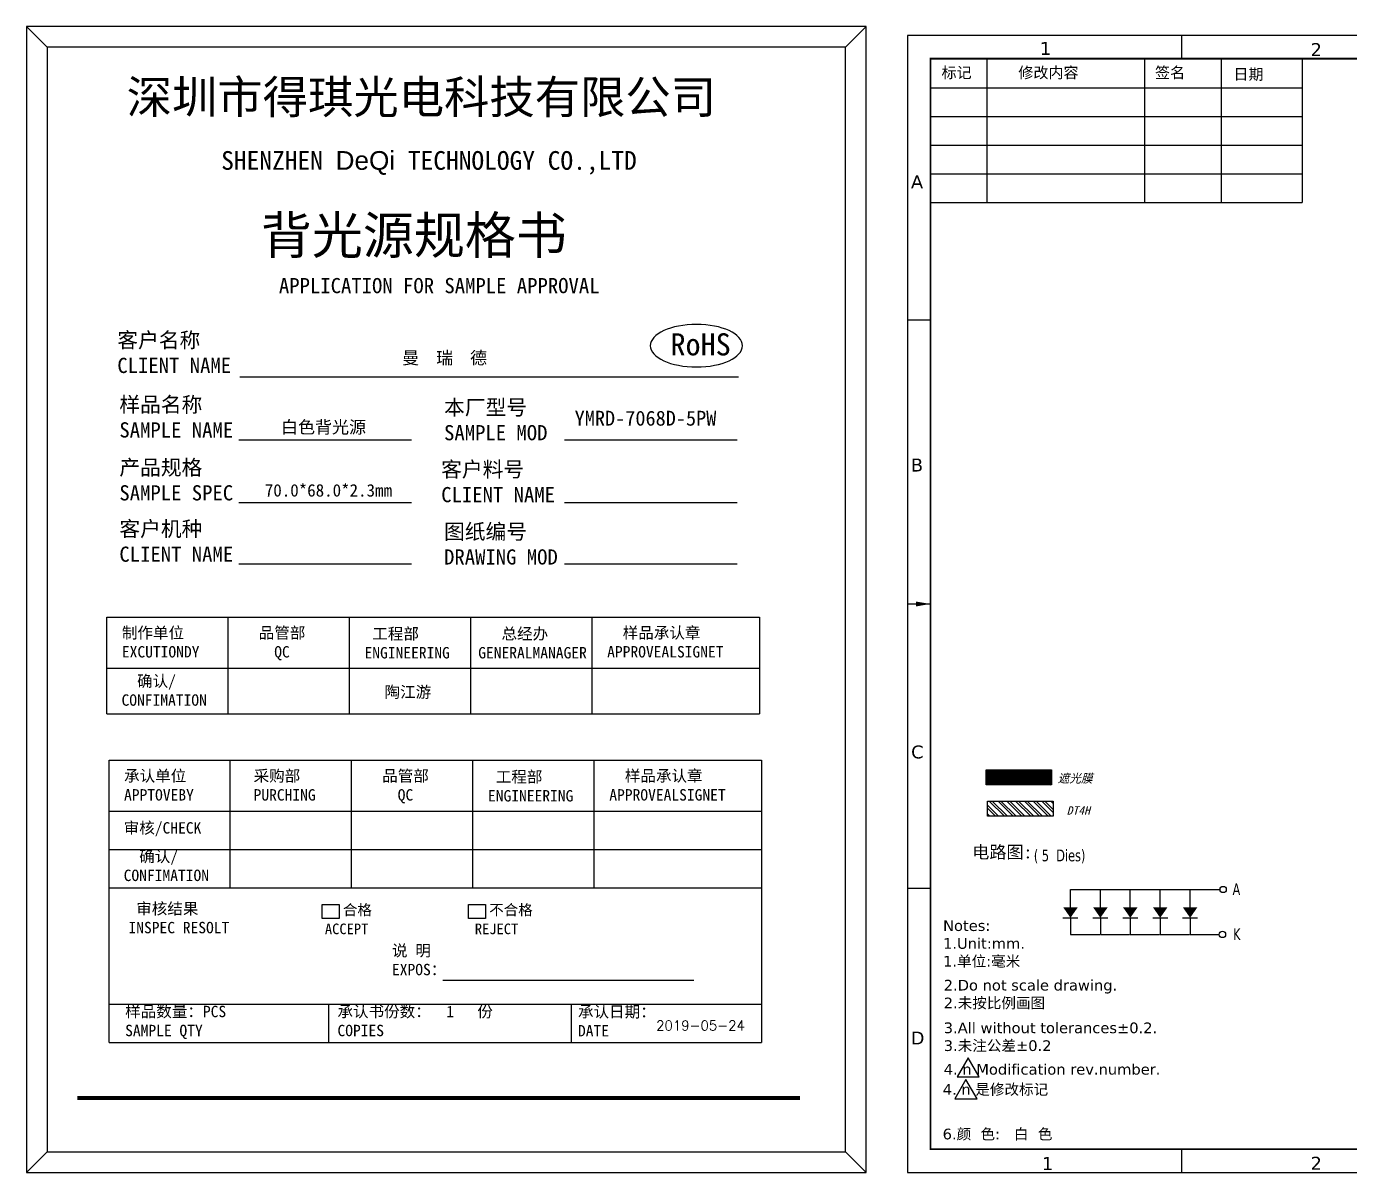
# Model space of a CAD drawing. Extents: x -447 to 126, y -587 to -392.
# Drawn here: x -447.3 to -221.9, y -587.3 to -392 of the extents above; entities that cross this region are included whole.
import ezdxf
from ezdxf.enums import TextEntityAlignment as Align

# ---------------------------------------------------------------- set-up
doc = ezdxf.new("R2010")
doc.units = 0
doc.header["$MEASUREMENT"] = 0
doc.layers.get('0').update_dxf_attribs({"color": 4, "linetype": 'CONTINUOUS'})
for name, color, linetype in [('CEN', 2, 'CONTINUOUS'), ('DIM', 2, 'CONTINUOUS'), ('fpc', 2, 'CONTINUOUS'), ('L', 1, 'CONTINUOUS'), ('PCB正面', 1, 'CONTINUOUS'), ('S1', 140, 'CONTINUOUS'), ('SH', 4, 'CONTINUOUS')]:
    doc.layers.add(name, color=color, linetype=linetype)
doc.layers.add('细实线', color=7, linetype='CONTINUOUS', lineweight=9)
doc.styles.add('RD', font='')
doc.styles.add('ROMAND', font='romand.shx')
doc.styles.add('RT', font='')
doc.styles.get("Standard").update_dxf_attribs({"font": 'verdana.ttf'})
doc.styles.add('样式 1', font='', dxfattribs={"oblique": 15})
doc.styles.add('楷体', font='')
doc.styles.get('RD').set_extended_font_data('SimSun')
doc.styles.get('RT').set_extended_font_data('SimSun')
doc.styles.get('样式 1').set_extended_font_data('SimSun')
doc.styles.get('楷体').set_extended_font_data('楷体_GB2312')

# ---------------------------------------------------------------- blocks, each defined once
blk = doc.blocks.new('1223')
at = {"color": 4}
blk.add_lwpolyline([(98.2, -497.23), (346.53, -497.23), (346.53, -325.58), (98.2, -325.58)], close=True, dxfattribs=at)
for points in [[(139.59, -325.58), (139.59, -329.06)], [(180.98, -325.58), (180.98, -329.06)], [(222.37, -325.58), (222.37, -329.06)], [(263.76, -325.58), (263.76, -329.06)], [(305.14, -325.58), (305.14, -329.06)], [(98.2, -368.49), (101.69, -368.49)], [(343.05, -368.49), (346.53, -368.49)], [(98.2, -411.4), (101.69, -411.4)], [(343.05, -411.4), (346.53, -411.4)], [(98.2, -454.32), (101.69, -454.32)], [(343.05, -454.32), (346.53, -454.32)], [(139.59, -493.74), (139.59, -497.23)], [(180.98, -493.74), (180.98, -497.23)], [(221.1, -493.71), (221.1, -497.23)], [(263.76, -493.74), (263.76, -497.23)], [(305.14, -493.74), (305.14, -497.23)]]:
    blk.add_lwpolyline(points, dxfattribs=at)
at = {"color": 4, "const_width": 0.261}
blk.add_lwpolyline([(343.05, -493.74), (343.05, -329.06), (101.69, -329.06), (101.69, -493.74)], close=True, dxfattribs=at)
at = {"color": 4}
for points in [[(222.73, -326.88), (222, -326.88), (222.37, -329.06)], [(99.51, -411.04), (99.51, -411.77), (101.69, -411.4)], [(345.22, -411.77), (345.22, -411.04), (343.05, -411.4)], [(220.72, -496), (221.48, -496), (221.1, -493.71)]]:
    blk.add_solid(points, dxfattribs=at)
for s, p in [('1', (118.19, -328.49)), ('2', (159.06, -328.66)), ('3', (201.37, -328.65)), ('4', (242.87, -328.67)), ('5', (283.46, -328.58)), ('6', (325.16, -328.65)), ('A', (98.73, -348.63)), ('A', (343.7, -348.63)), ('B', (98.72, -391.4)), ('B', (343.71, -391.4)), ('C', (98.75, -434.72)), ('C', (343.67, -434.72)), ('D', (98.7, -477.92)), ('D', (343.84, -477.96)), ('1', (118.5, -496.87)), ('2', (159.06, -496.82)), ('5', (283.46, -496.74)), ('6', (325.16, -496.82))]:
    blk.add_text(s, height=1.95, dxfattribs=at).set_placement(p)
at = {"color": 4, "style": 'RD'}
for s, p in [('3', (199, -496.95)), ('4', (242.87, -496.84))]:
    blk.add_text(s, height=1.95, dxfattribs=at).set_placement(p)

msp = doc.modelspace()

# ---------------------------------------------------------------- hatches: boundary and pattern name
at = {"layer": 'PCB正面', "lineweight": -2}
h = msp.add_hatch(dxfattribs=at)
h.set_pattern_fill('ANSI37', color=256, scale=1.222314, style=0)
h.set_pattern_definition([(45, (-408.05973, 13.3875), (-0.108038327, 0.108038327), []), (135, (-408.05973, 13.3875), (-0.108038327, -0.108038327), [])])
h.paths.add_polyline_path([(-283.837, -518.69), (-283.837, -521.252), (-272.726, -521.252), (-272.726, -518.69)])
at = {"layer": 'S1', "lineweight": -2}
h = msp.add_hatch(dxfattribs=at)
h.set_pattern_fill('ANSI32', color=256, scale=2.820725, angle=90, style=0)
h.set_pattern_definition([(135, (-91.7978, -88.7363), (-0.7479576, -0.7479576), []), (135, (-91.7978, -88.2376), (-0.7479576, -0.7479576), [])])
h.paths.add_polyline_path([(-283.637, -526.582), (-272.414, -526.582), (-272.414, -523.994), (-283.637, -523.994)])

# ---------------------------------------------------------------- linework, layer by layer
at = {"color": 4, "lineweight": -2}
msp.add_line((-293.317, -397.515), (-243.828, -397.515), dxfattribs=at)
at = {"lineweight": -2}
for p, q in [((-283.742, -397.515), (-283.742, -422.03)), ((-256.894, -397.515), (-256.894, -422.03)), ((-243.828, -397.515), (-243.828, -422.03)), ((-230.021, -397.515), (-230.021, -422.03)), ((-293.317, -402.473), (-230.021, -402.473)), ((-293.317, -407.363), (-230.021, -407.363))]:
    msp.add_line(p, q, dxfattribs=at)
at = {"color": 6, "lineweight": -2}
for points in [[(-286.91, -567.736), (-288.799, -571.008), (-285.022, -571.008)], [(-287.295, -571.429), (-289.184, -574.7), (-285.407, -574.7)]]:
    msp.add_lwpolyline(points, close=True, dxfattribs=at)
at = {"layer": 'DIM', "lineweight": -2}
for p, q in [((-269.484, -539.067), (-264.389, -539.067)), ((-269.484, -542.108), (-269.484, -539.067)), ((-264.389, -539.067), (-259.294, -539.067)), ((-264.389, -542.108), (-264.389, -539.067)), ((-259.294, -539.067), (-254.2, -539.067)), ((-259.294, -542.108), (-259.294, -539.067)), ((-254.2, -539.067), (-249.105, -539.067)), ((-254.2, -542.108), (-254.2, -539.067)), ((-249.105, -539.067), (-244.01, -539.067)), ((-249.105, -542.108), (-249.105, -539.067)), ((-269.484, -543.888), (-269.484, -546.723)), ((-264.389, -543.888), (-264.389, -546.723)), ((-259.294, -543.888), (-259.294, -546.723)), ((-254.2, -543.888), (-254.2, -546.723)), ((-249.105, -543.888), (-249.105, -546.723)), ((-269.484, -546.723), (-264.51, -546.723)), ((-264.389, -546.723), (-259.415, -546.723)), ((-259.294, -546.723), (-254.32, -546.723)), ((-254.2, -546.723), (-249.226, -546.723)), ((-249.105, -546.723), (-244.131, -546.723))]:
    msp.add_line(p, q, dxfattribs=at)
at = {"layer": 'DIM', "color": 3, "lineweight": -2}
for p, q in [((-270.761, -543.888), (-268.211, -543.888)), ((-265.666, -543.888), (-263.116, -543.888)), ((-260.571, -543.888), (-258.021, -543.888)), ((-255.477, -543.888), (-252.927, -543.888)), ((-250.382, -543.888), (-247.832, -543.888))]:
    msp.add_line(p, q, dxfattribs=at)
at = {"layer": 'DIM', "color": 3, "lineweight": -2, "flags": 128}
for points in [[(-269.484, -543.888, 0, 2.475, 0), (-269.484, -542.108, 2.475, 2.475, 0)], [(-264.389, -543.888, 0, 2.475, 0), (-264.389, -542.108, 2.475, 2.475, 0)], [(-259.294, -543.888, 0, 2.475, 0), (-259.294, -542.108, 2.475, 2.475, 0)], [(-254.2, -543.888, 0, 2.475, 0), (-254.2, -542.108, 2.475, 2.475, 0)], [(-249.105, -543.888, 0, 2.475, 0), (-249.105, -542.108, 2.475, 2.475, 0)], [(-271.395, -543.445, 0, 0.165, 0), (-271.104, -543.137, 0, 0, 0), (-270.734, -542.744, 0, 0, 0)], [(-266.3, -543.445, 0, 0.165, 0), (-266.009, -543.137, 0, 0, 0), (-265.639, -542.744, 0, 0, 0)], [(-261.205, -543.445, 0, 0.165, 0), (-260.914, -543.137, 0, 0, 0), (-260.544, -542.744, 0, 0, 0)], [(-256.111, -543.445, 0, 0.165, 0), (-255.82, -543.137, 0, 0, 0), (-255.45, -542.744, 0, 0, 0)], [(-251.016, -543.445, 0, 0.165, 0), (-250.725, -543.137, 0, 0, 0), (-250.355, -542.744, 0, 0, 0)], [(-271.395, -544.075, 0, 0.165, 0), (-271.104, -543.766, 0, 0, 0), (-270.734, -543.373, 0, 0, 0)], [(-266.3, -544.075, 0, 0.165, 0), (-266.009, -543.766, 0, 0, 0), (-265.639, -543.373, 0, 0, 0)], [(-261.205, -544.075, 0, 0.165, 0), (-260.914, -543.766, 0, 0, 0), (-260.544, -543.373, 0, 0, 0)], [(-256.111, -544.075, 0, 0.165, 0), (-255.82, -543.766, 0, 0, 0), (-255.45, -543.373, 0, 0, 0)], [(-251.016, -544.075, 0, 0.165, 0), (-250.725, -543.766, 0, 0, 0), (-250.355, -543.373, 0, 0, 0)]]:
    msp.add_lwpolyline(points, format="xyseb", dxfattribs=at)
at = {"layer": 'DIM', "lineweight": -2}
for centre in [(-243.476, -539.067), (-243.597, -546.723)]:
    msp.add_circle(centre, 0.534, dxfattribs=at)
at = {"layer": 'fpc', "color": 0, "lineweight": -2}
for p, q in [((-410.965, -451.713), (-326.01, -451.713)), ((-411.148, -462.433), (-381.715, -462.433)), ((-355.687, -462.433), (-326.255, -462.433)), ((-411.148, -473.153), (-381.715, -473.153)), ((-355.687, -473.153), (-326.255, -473.153)), ((-411.148, -483.603), (-381.715, -483.603)), ((-355.687, -483.603), (-326.255, -483.603)), ((-433.633, -509.147), (-322.482, -509.147)), ((-376.409, -554.504), (-333.619, -554.504))]:
    msp.add_line(p, q, dxfattribs=at)
at = {"layer": 'fpc', "color": 0, "lineweight": -2, "ltscale": 0.5}
for p, q in [((-433.633, -509.147), (-433.633, -492.653)), ((-433.633, -492.653), (-322.482, -492.653)), ((-322.482, -492.653), (-322.482, -509.147)), ((-433.633, -501.34), (-322.482, -501.34)), ((-433.265, -565.129), (-433.265, -517.028)), ((-433.265, -517.028), (-322.114, -517.028)), ((-322.114, -517.028), (-322.114, -565.129)), ((-433.265, -525.715), (-322.114, -525.715)), ((-433.265, -532.248), (-322.114, -532.248)), ((-433.265, -538.781), (-322.114, -538.781)), ((-433.265, -558.596), (-322.114, -558.596)), ((-433.265, -565.129), (-322.114, -565.129))]:
    msp.add_line(p, q, dxfattribs=at)
at = {"layer": 'fpc', "color": 0, "lineweight": -2}
for points in [[(-304.284, -587.286), (-304.284, -392.026), (-447.327, -392.026), (-447.327, -587.286)], [(-307.822, -583.748), (-307.822, -395.564), (-443.789, -395.564), (-443.789, -583.748)], [(-394.081, -543.99), (-396.927, -543.99), (-396.927, -541.64), (-394.081, -541.64)], [(-369.159, -543.99), (-372.004, -543.99), (-372.004, -541.64), (-369.159, -541.64)]]:
    msp.add_lwpolyline(points, close=True, dxfattribs=at)
at = {"layer": 'fpc', "color": 0, "lineweight": -2, "ltscale": 0.5}
for points in [[(-412.967, -509.147), (-412.967, -492.653)], [(-392.301, -509.147), (-392.301, -492.653)], [(-371.636, -509.147), (-371.636, -492.653)], [(-350.97, -509.147), (-350.97, -492.653)], [(-412.599, -538.781), (-412.599, -517.028)], [(-391.934, -538.781), (-391.934, -517.028)], [(-371.268, -538.781), (-371.268, -517.028)], [(-350.602, -538.781), (-350.602, -517.028)], [(-395.818, -565.129), (-395.818, -558.596)], [(-354.487, -565.129), (-354.487, -558.596)]]:
    msp.add_lwpolyline(points, dxfattribs=at)
at = {"layer": 'fpc', "color": 0, "lineweight": -2, "ltscale": 0.5, "const_width": 0.647}
msp.add_lwpolyline([(-438.659, -574.577), (-315.554, -574.577)], dxfattribs=at)
at = {"layer": 'fpc', "color": 0, "lineweight": -2, "ltscale": 0.3, "extrusion": (0, 0, -1)}
msp.add_ellipse((-333.202, -446.416), major_axis=(7.857, 0), ratio=0.461303, dxfattribs=at)
at = {"layer": 'L', "lineweight": -2}
msp.add_lwpolyline([(-283.837, -518.69), (-272.726, -518.69), (-272.726, -521.252), (-283.837, -521.252)], close=True, dxfattribs=at)
at = {"layer": 'SH', "lineweight": -2}
for p, q in [((-293.317, -412.252), (-230.021, -412.252)), ((-293.317, -417.141), (-230.021, -417.141)), ((-293.317, -422.03), (-230.021, -422.03))]:
    msp.add_line(p, q, dxfattribs=at)
msp.add_lwpolyline([(-283.637, -523.994), (-272.414, -523.994), (-272.414, -526.582), (-283.637, -526.582)], close=True, dxfattribs=at)
at = {"layer": '细实线', "color": 0, "lineweight": -2}
for p, q in [((-447.327, -392.026), (-443.789, -395.564)), ((-307.822, -395.564), (-304.284, -392.026)), ((-443.789, -583.748), (-447.327, -587.286)), ((-307.822, -583.748), (-304.284, -587.286))]:
    msp.add_line(p, q, dxfattribs=at)

# ---------------------------------------------------------------- block references
at = {"layer": 'SH', "lineweight": -2, "xscale": 1.128289975787482, "yscale": 1.128289975787382, "zscale": 1.12828997578752}
msp.add_blockref('1223', (-408.051, -26.237), dxfattribs=at)

# ---------------------------------------------------------------- texts
at = {"color": 6, "lineweight": -2}
msp.add_text('6.颜  色:   白  色', height=1.8189, dxfattribs=at).set_placement((-291.259, -581.631))
at = {"color": 0, "lineweight": -2, "attachment_point": 1, "style": '楷体'}
for s, insert, char_height, width in [('{\\fSimSun|b0|i0|c134|p2;\\H0.8x;深圳市得琪光电科技有限公司}', (-430.247, -401.211), 7.07616, 178.7576), ('{\\f@SimHei|b0|i0|c134|p2;SHENZHEN \\fArial|b0|i0|c0|p32;DeQi\\f@SimHei|b0|i0|c134|p2; TECHNOLOGY CO.,LTD}', (-414.156, -413.262), 3.184272, 147.34419)]:
    msp.add_mtext(s, dxfattribs=dict(at, insert=insert, char_height=char_height, width=width))
at = {"color": 4, "lineweight": -2, "insert": (-286.223, -531.628), "char_height": 2.13862, "width": 17.54294, "attachment_point": 1}
msp.add_mtext('{\\fSimSun|b0|i0|c134|p54;电路图:}', dxfattribs=at)
at = {"color": 6, "lineweight": -2, "char_height": 1.8189, "attachment_point": 1}
for s, insert in [('Notes:\\P1.Unit:mm.\\P1.{\\fSimSun|b0|i0|c134|p54;单位}:{\\fSimSun|b0|i0|c134|p54;毫米}', (-291.191, -544.311)), ('2.Do not scale drawing.\\P2.{\\fSimSun|b0|i0|c134|p54;未按比例画图}', (-291.077, -554.455)), ('3.All without tolerances±0.2.\\P3.{\\fSimSun|b0|i0|c134|p54;未注公差}±0.2', (-291.077, -561.724)), ('4. n Modification rev.number.', (-291.077, -568.787)), ('4. n {\\fSimSun|b0|i0|c134|p54;是修改标记}', (-291.239, -572.208))]:
    msp.add_mtext(s, dxfattribs=dict(at, insert=insert))
at = {"layer": 'CEN', "color": 4, "lineweight": -2, "style": '样式 1', "oblique": 15}
for s, p in [('遮光膜', (-268.693, -520.86)), ('DT4H', (-268.156, -526.329))]:
    msp.add_text(s, height=1.4529, dxfattribs=at).set_placement(p, align=Align.CENTER)
at = {"layer": 'DIM', "color": 6, "lineweight": -2, "width": 0.7}
for s, height, p in [(' ( 5  Dies)', 2.00704, (-276.34, -534.258)), ('A', 2.007, (-241.881, -540.024)), ('K', 2.007, (-241.791, -547.677))]:
    msp.add_text(s, height=height, dxfattribs=at).set_placement(p)
at = {"layer": 'fpc', "color": 0, "lineweight": -2, "ltscale": 0.5, "attachment_point": 1}
for s, insert, char_height, width in [('{\\fSimSun|b0|i0|c134|p2;背光源规格书}', (-407.394, -424.4), 6.36854, 103.67932), ('{\\fSimSun|b0|i0|c134|p2;APPLICATION FOR SAMPLE APPROVAL}', (-404.321, -434.883), 2.58984, 113.96403), ('{\\fSimSun|b0|i0|c134|p2;\\H1.6x;客户名称\\PCLIENT NAME}', (-431.849, -444.164), 1.61865, 24.54332), ('{\\fSimSun|b0|i0|c134|p2;\\H1.6x;样品名称\\PSAMPLE NAME}', (-431.5, -455.149), 1.61865, 27.78309), ('{\\fSimSun|b0|i0|c134|p2;\\H1.6x;本厂型号\\PSAMPLE MOD}', (-376.192, -455.624), 1.61865, 27.96163), ('{\\fSimSun|b0|i0|c134|p2;\\H1.6x;产品规格\\PSAMPLE SPEC}', (-431.5, -465.869), 1.61865, 38.37391), ('{\\fSimSun|b0|i0|c134|p2;\\H1.6x;客户料号\\PCLIENT NAME}', (-376.675, -466.176), 1.61865, 24.54332), ('{\\fSimSun|b0|i0|c134|p2;\\H1.6x;客户机种\\PCLIENT NAME}', (-431.5, -476.319), 1.61865, 27.78309), ('{\\fSimSun|b0|i0|c134|p2;\\H1.6x;图纸编号\\PDRAWING MOD}', (-376.192, -476.794), 1.61865, 27.96163), ('{\\fSimSun|b0|i0|c134|p2;制作单位\\PEXCUTIONDY}', (-431.072, -494.355), 1.94238, 27.78309), ('{\\fSimSun|b0|i0|c134|p2;  品管部\\P    QC}', (-410.407, -494.355), 1.94238, 27.78309), ('{\\fSimSun|b0|i0|c134|p2; 工程部\\PENGINEERING}', (-389.741, -494.512), 1.94238, 27.78309), ('{\\fSimSun|b0|i0|c134|p2;   总经办\\PGENERALMANAGER}', (-370.371, -494.512), 1.94238, 27.78309), ('{\\fSimSun|b0|i0|c134|p2;  样品承认章\\PAPPROVEALSIGNET}', (-348.409, -494.355), 1.94238, 27.78309), ('{\\fSimSun|b0|i0|c134|p2;  确认/\\PCONFIMATION}', (-431.133, -502.576), 1.94238, 27.78309), ('{\\fSimSun|b0|i0|c134|p2;承认单位\\PAPPTOVEBY}', (-430.705, -518.73), 1.94238, 27.78309), ('{\\fSimSun|b0|i0|c134|p2;采购部\\PPURCHING}', (-408.636, -518.73), 1.94238, 27.78309), ('{\\fSimSun|b0|i0|c134|p2;  品管部\\P    QC}', (-389.373, -518.73), 1.94238, 27.78309), ('{\\fSimSun|b0|i0|c134|p2; 工程部\\PENGINEERING}', (-368.707, -518.887), 1.94238, 27.78309), ('{\\fSimSun|b0|i0|c134|p2;  样品承认章\\PAPPROVEALSIGNET}', (-348.042, -518.73), 1.94238, 27.78309), ('{\\fSimSun|b0|i0|c134|p2;审核/CHECK}', (-430.765, -527.593), 1.94238, 27.78309), ('{\\fSimSun|b0|i0|c134|p2;  确认/\\PCONFIMATION}', (-430.765, -532.443), 1.94238, 27.78309), ('{\\fSimSun|b0|i0|c134|p2; 审核结果\\PINSPEC RESOLT}', (-429.95, -541.344), 1.94238, 19.44816), ('{\\fSimSun|b0|i0|c134|p2;说 明\\PEXPOS：}', (-385.064, -548.495), 1.94238, 27.78309), ('{\\fSimSun|b0|i0|c134|p2;样品数量：PCS\\PSAMPLE QTY}', (-430.517, -558.875), 1.94234, 27.78309), ('{\\fSimSun|b0|i0|c134|p2;承认书份数：  1   份\\PCOPIES}', (-394.349, -558.875), 1.94238, 27.78309), ('{\\fSimSun|b0|i0|c134|p2;承认日期：\\PDATE}', (-353.379, -558.914), 1.94238, 27.78309)]:
    msp.add_mtext(s, dxfattribs=dict(at, insert=insert, char_height=char_height, width=width))
at = {"layer": 'fpc', "color": 0, "lineweight": -2, "ltscale": 0.3, "insert": (-337.624, -444.303), "char_height": 3.77371, "width": 124.3804, "attachment_point": 1, "style": 'ROMAND'}
msp.add_mtext('{\\fSimHei|b0|i0|c134|p2;RoHS}', dxfattribs=at)
at = {"layer": 'fpc', "color": 3, "lineweight": -2, "ltscale": 0.5, "char_height": 2.12285, "width": 50.00969, "attachment_point": 1}
for s, insert in [('{\\fSimHei|b0|i0|c134|p2;曼  瑞  德}', (-383.327, -447.428)), ('{\\fSimHei|b0|i0|c134|p2;白色背光源}', (-403.96, -459.221)), ('{\\f@SimHei|b0|i0|c134|p2;70.0*68.0*2.3mm}', (-406.724, -469.993))]:
    msp.add_mtext(s, dxfattribs=dict(at, insert=insert))
at = {"layer": 'fpc', "color": 0, "lineweight": -2, "attachment_point": 1}
for s, insert, char_height, width in [('{\\fSimSun|b0|i0|c134|p2;合格}', (-393.426, -541.628), 1.81289, 5.11164), ('{\\fSimSun|b0|i0|c134|p2;不合格}', (-368.503, -541.628), 1.81289, 10.69841), ('{\\fSimSun|b0|i0|c134|p2;ACCEPT}', (-396.49, -544.865), 1.81289, 7.13871), ('{\\fSimSun|b0|i0|c134|p2;REJECT}', (-370.954, -544.865), 1.81289, 7.13871), ('{\\fROMAND|b0|i0|c0|p34;2019-05-24}', (-340.071, -561.402), 1.66488, 18.01556)]:
    msp.add_mtext(s, dxfattribs=dict(at, insert=insert, char_height=char_height, width=width))
at = {"layer": 'SH', "color": 2, "lineweight": -2, "char_height": 1.8805, "attachment_point": 1, "style": 'RT'}
for s, insert in [('标记', (-291.45, -398.943)), ('修改内容', (-278.367, -398.943)), ('签名', (-255.087, -398.943)), ('日期', (-241.72, -399.224))]:
    msp.add_mtext(s, dxfattribs=dict(at, insert=insert))
at = {"layer": 'SH', "lineweight": -2, "insert": (-353.947, -457.502), "char_height": 2.5344, "width": 24.4823, "attachment_point": 1, "style": 'RT'}
msp.add_mtext('YMRD-7068D-5PW', dxfattribs=at)
at = {"layer": '细实线', "color": 0, "lineweight": -2, "insert": (-386.328, -504.441), "char_height": 1.94234, "width": 15.28037, "attachment_point": 1}
msp.add_mtext('{\\fSimSun|b0|i0|c134|p2;陶江游}', dxfattribs=at)

doc.saveas('drawing.dxf')
